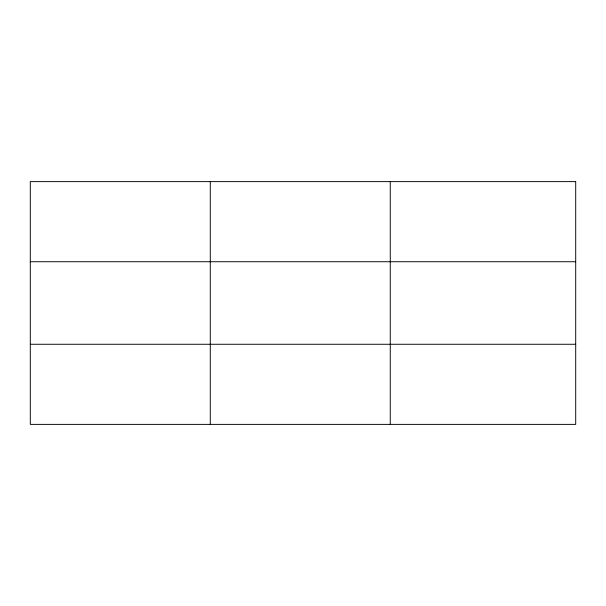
<?xml version="1.0" encoding="UTF-8"?>
<svg xmlns="http://www.w3.org/2000/svg" width="606" height="606" viewBox="0 0 606 606"><rect width="100%" height="100%" fill="white"/><g stroke="black" fill="none" stroke-linecap="round" stroke-linejoin="round"><path stroke-width="0.91" d="M210.282 424.382L210.282 181.618M390.264 424.382L390.264 181.618M30.3 261.731L575.7 261.731M30.3 344.269L575.7 344.269M575.7 181.618L575.7 424.382L30.3 424.382L30.3 181.618L575.7 181.618"/></g></svg>
